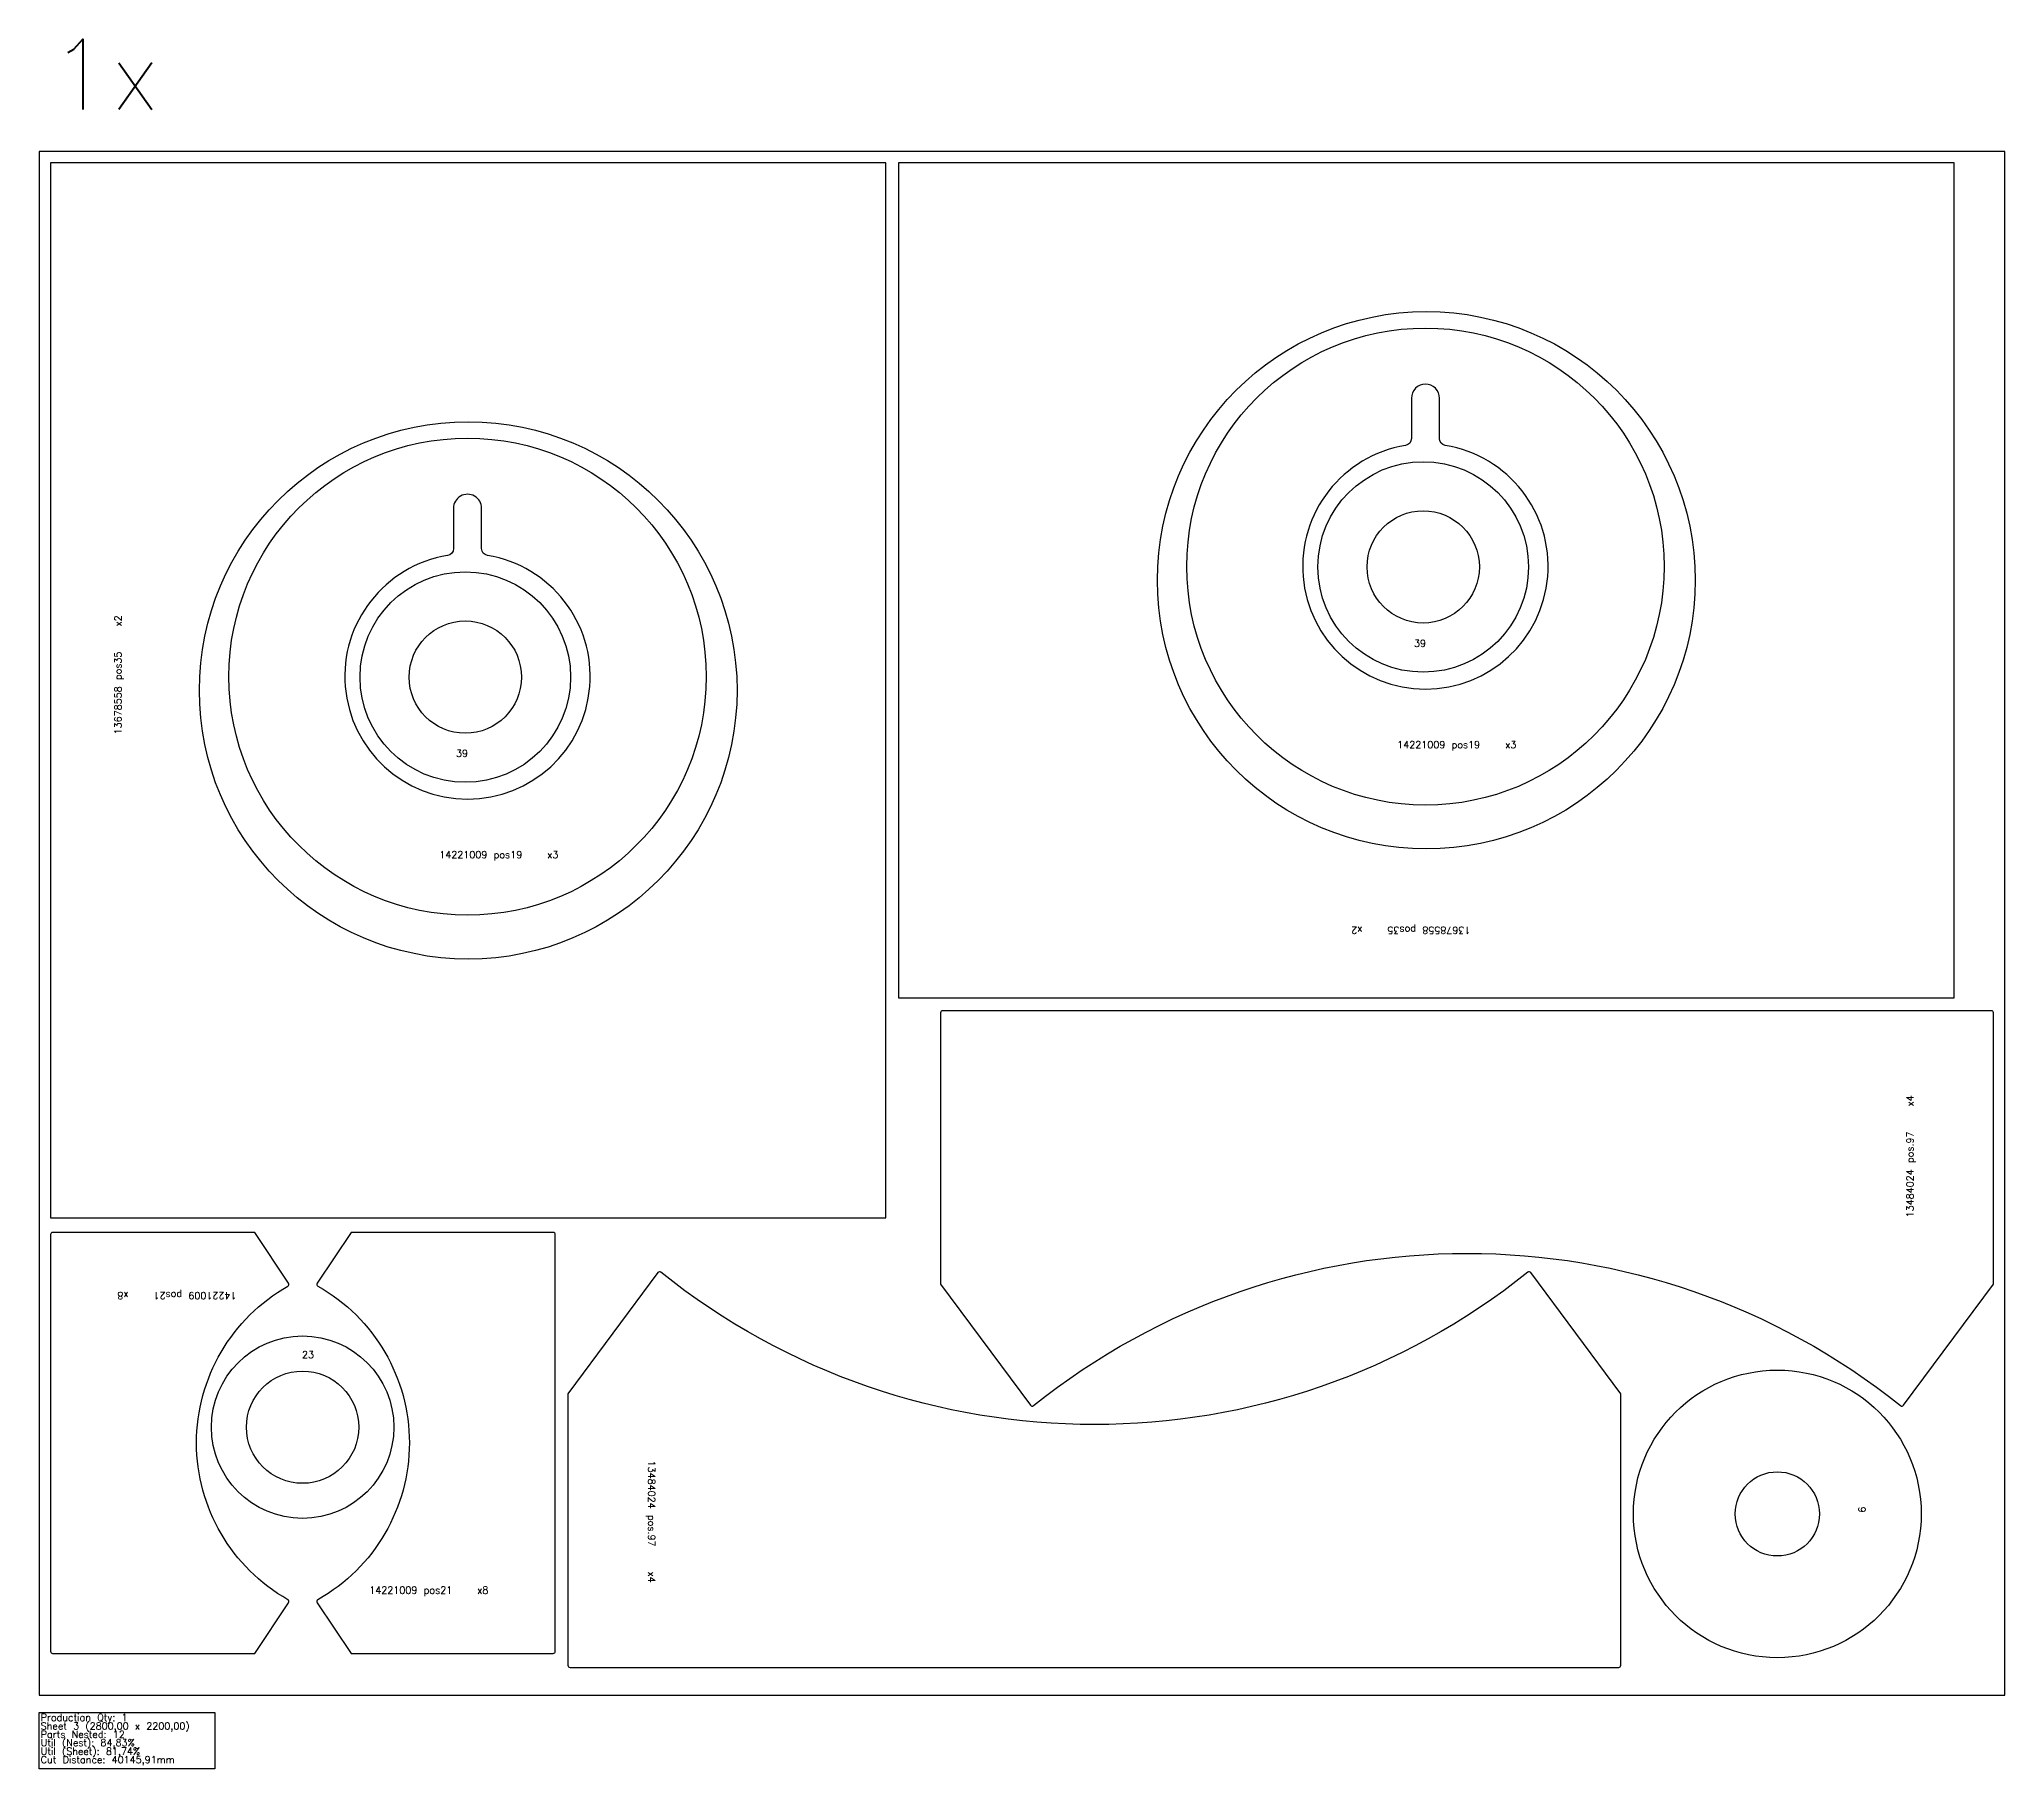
# Model space of a CAD drawing. Header units: millimetres. Extents: x 0 to 68500, y -105 to 2360.
# Drawn here: x 5880 to 8680, y -105 to 2360 of the extents above; entities that cross this region are included whole.
import ezdxf

# ---------------------------------------------------------------- set-up
doc = ezdxf.new("R2010")
doc.units = ezdxf.units.MM
for name, color, linetype in [('--NestedParts--', 7, 'Continuous'), ('sheet', 24, 'Continuous'), ('Stats', 7, 'Continuous'), ('Texto', 7, 'Continuous')]:
    doc.layers.add(name, color=color, linetype=linetype)
doc.styles.get("Standard").update_dxf_attribs({"font": 'txt.shx'})

msp = doc.modelspace()

# ---------------------------------------------------------------- linework, layer by layer
at = {"layer": '--NestedParts--', "color": 7}
for points in [[(7086, 2184), (5896, 2184), (5896, 680), (7086, 680)], [(7104, 2184), (7104, 994), (8608, 994), (8608, 2184)]]:
    msp.add_lwpolyline(points, close=True, dxfattribs=at)
for points in [[(7883.1, 1781.2, -0.367273), (7874.8, 1791.1), (7874.8, 1848.5, 0.999992), (7834.8, 1848.5), (7834.8, 1791.1, -0.367273), (7826.4, 1781.2, 12.251712)], [(6518.4, 1624.3, -0.367273), (6510.1, 1634.1), (6510.1, 1691.6, 1.000007), (6470.1, 1691.6), (6470.1, 1634.1, -0.367273), (6461.7, 1624.3, 12.251712)], [(8664, 972.5, 0.414214), (8661, 975.5), (7167, 975.5, 0.414214), (7164, 972.5), (7164, 585.5), (7292.2, 413, 0.425123), (7296.4, 412.5, -0.351498), (8531.6, 412.5, 0.425123), (8535.8, 413), (8664, 585.5)], [(5899, 659.4, 0.414214), (5896, 656.4), (5896, 62.4, 0.414214), (5899, 59.4), (6187, 59.4), (6235.2, 131.6, 0.435643), (6234.2, 135.9, -0.582391), (6234.2, 582.9, 0.435642), (6235.2, 587.2), (6187, 659.4)], [(6612.1, 59.4, 0.414214), (6615.1, 62.4), (6615.1, 656.4, 0.414214), (6612.1, 659.4), (6324.1, 659.4), (6276, 587.2, 0.435643), (6277, 582.9, -0.582391), (6277, 135.9, 0.435642), (6276, 131.6), (6324.1, 59.4)], [(6633.1, 42.5, 0.414214), (6636.1, 39.5), (8130.1, 39.5, 0.414214), (8133.1, 42.5), (8133.1, 429.5), (8005, 602.1, 0.425123), (8000.7, 602.6, -0.351498), (6765.6, 602.6, 0.425123), (6761.3, 602.1), (6633.1, 429.5)]]:
    msp.add_lwpolyline(points, format="xyb", close=True, dxfattribs=at)
for centre, radius in [((7856, 1589), 383), ((7854.8, 1608.5), 340), ((6491, 1432), 383), ((6490.1, 1451.6), 340), ((7851.6, 1608), 150), ((7851.6, 1608), 80), ((6486.9, 1451), 150), ((6486.9, 1451), 80), ((6255.1, 381.8), 130), ((6255.1, 381.8), 80), ((8356.1, 258.2), 205), ((8356.1, 258.2), 60)]:
    msp.add_circle(centre, radius, dxfattribs=at)
at = {"layer": 'sheet', "color": 7}
msp.add_lwpolyline([(5880, 0), (8680, 0), (8680, 2200), (5880, 2200)], close=True, dxfattribs=at)
at = {"layer": 'Stats', "color": 151}
msp.add_lwpolyline([(5880, -25), (6130, -25), (6130, -105), (5880, -105), (5880, -25)], close=True, dxfattribs=at)

# ---------------------------------------------------------------- texts
at = {"insert": (5894.8, 2360.1), "char_height": 100, "attachment_point": 1}
msp.add_mtext_dynamic_manual_height_columns('1x', width=283.974, gutter_width=1, heights=[0], dxfattribs=at)
at = {"layer": 'Stats', "color": 60}
for s, p in [('Production Qty: 1', (5882, -37)), ('Sheet 3 (2800,00 x 2200,00)', (5882, -49)), ('Parts Nested: 12', (5882, -61)), ('Util (Nest): 84,83%', (5882, -73)), ('Util (Sheet): 81,74%', (5882, -85)), ('Cut Distance: 40145,91mm', (5882, -97))]:
    msp.add_text(s, height=10, dxfattribs=at).set_placement(p)
at = {"layer": 'Texto', "color": 3, "char_height": 10, "attachment_point": 1}
for s, insert, width, rotation in [('13678558 pos35    x2', (5987.2, 1369.2), 403.638, 90), ('13678558 pos35    x2', (7918.8, 1085.2), 403.638, 180), ('13484024 pos.97    x4', (8540, 680.8), 373.149, 90), ('14221009 pos21    x8', (6161, 564.3), 241.542, 180), ('13484024 pos.97    x4', (6757.2, 334.2), 373.149, 270), ('9', (8481.9, 268.4), 25.724, 270)]:
    msp.add_mtext(s, dxfattribs=dict(at, insert=insert, width=width, rotation=rotation))
for s, insert, width in [('39', (7838.5, 1504.2), 25.724), ('39', (6473.7, 1347.3), 25.724), ('14221009 pos19    x3', (7814.5, 1359.8), 241.542), ('14221009 pos19    x3', (6449.8, 1202.9), 241.542), ('23', (6254.3, 490.2), 25.724), ('14221009 pos21    x8', (6350.1, 154.5), 241.542)]:
    msp.add_mtext(s, dxfattribs=dict(at, insert=insert, width=width))

doc.saveas('drawing.dxf')
